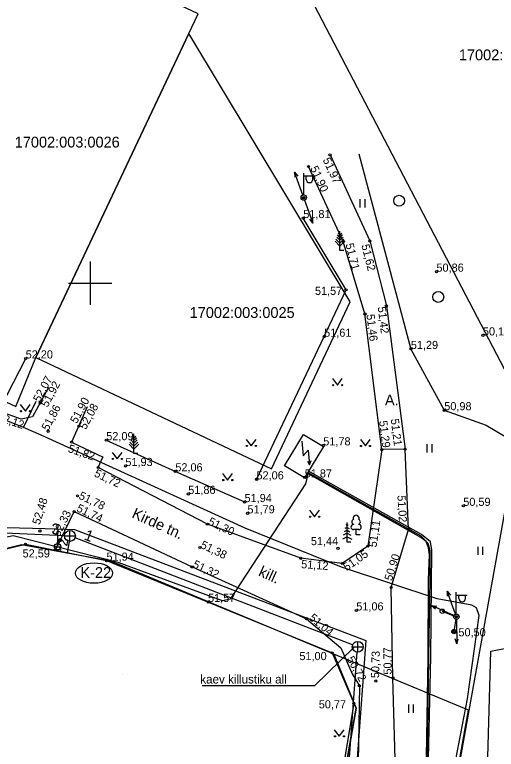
# Model space of a CAD drawing. Extents: x 641765 to 644424, y 6454656 to 6458238.
# Drawn here: x 642293 to 642337.4, y 6457107.1 to 6457174.7 of the extents above; entities that cross this region are included whole.
import ezdxf

# ---------------------------------------------------------------- set-up
doc = ezdxf.new("R2010")
doc.units = 0
for name, color, linetype in [('10_KKAEV', 7, 'Continuous'), ('11_KTRASS', 7, 'Continuous'), ('13_KPKAABEL', 7, 'Continuous'), ('14_MPOHULIIN', 7, 'Continuous'), ('15_MPKAABEL', 7, 'Continuous'), ('17_SITRASS', 7, 'Continuous'), ('1_HOONE', 7, 'Continuous'), ('22_VKAEV', 7, 'Continuous'), ('23_VTRASS', 7, 'Continuous'), ('26_POST', 7, 'Continuous'), ('28_AED', 7, 'Continuous'), ('30_TEE', 7, 'Continuous'), ('40_PIIR', 7, 'Continuous'), ('41_HALJASTUS', 7, 'Continuous'), ('44_PUU', 7, 'Continuous'), ('48_KAEVU_NR', 7, 'Continuous'), ('49_TORU_NR', 7, 'Continuous'), ('59_KORGUS', 7, 'Continuous'), ('63_VORK', 7, 'Continuous'), ('Level 1', 7, 'Continuous')]:
    doc.layers.add(name, color=color, linetype=linetype)

# ---------------------------------------------------------------- blocks, each defined once
blk = doc.blocks.new('PUNKT')
at = {"layer": 'Level 1'}
blk.add_circle((0, 0), 1, dxfattribs=at)

msp = doc.modelspace()

# ---------------------------------------------------------------- linework, layer by layer
at = {"layer": '10_KKAEV'}
for p, q in [((642298.14, 6457126.22), (642298.14, 6457127.22)), ((642297.64, 6457126.72), (642298.64, 6457126.72)), ((642324.63, 6457116.01), (642324.63, 6457117.01)), ((642324.13, 6457116.51), (642325.13, 6457116.51))]:
    msp.add_line(p, q, dxfattribs=at)
for centre in [(642298.14, 6457126.72), (642324.63, 6457116.51)]:
    msp.add_circle(centre, 0.5, dxfattribs=at)
at = {"layer": '11_KTRASS'}
for p, q in [((642297.64, 6457126.742), (642275.5, 6457127.718)), ((642324.163, 6457116.69), (642298.607, 6457126.54)), ((642298.055, 6457126.227), (642297.867, 6457125.105)), ((642323.317, 6457099.059), (642324.593, 6457116.011))]:
    msp.add_line(p, q, dxfattribs=at)
at = {"layer": '13_KPKAABEL'}
msp.add_line((642302.958, 6457113.922), (642302.958, 6457113.922), dxfattribs=at)
msp.add_lwpolyline([(642322.74, 6457093.98), (642328.74, 6457093.68), (642329.15, 6457094.07), (642330.95, 6457106.3), (642331.12, 6457115.55), (642331.16, 6457122.69), (642331.24, 6457124.97), (642331.16, 6457125.62), (642330.92, 6457126.21), (642330.43, 6457126.59), (642319.975, 6457132.491)], dxfattribs=at)
at = {"layer": '14_MPOHULIIN'}
for p, q in [((642318.822, 6457160.245), (642318.831, 6457159.77)), ((642318.822, 6457160.245), (642319.113, 6457159.869)), ((642319.576, 6457158.126), (642318.822, 6457160.245)), ((642319.66, 6457157.89), (642319.66, 6457157.89)), ((642319.66, 6457157.89), (642319.66, 6457157.89)), ((642319.744, 6457157.654), (642320.498, 6457155.535)), ((642320.498, 6457155.535), (642320.207, 6457155.911)), ((642320.498, 6457155.535), (642320.489, 6457156.01)), ((642332.872, 6457121.635), (642332.881, 6457121.16)), ((642332.872, 6457121.635), (642333.163, 6457121.26)), ((642333.626, 6457119.516), (642332.872, 6457121.635)), ((642331.436, 6457120.319), (642331.784, 6457119.995)), ((642331.436, 6457120.319), (642331.909, 6457120.266)), ((642333.483, 6457119.384), (642331.436, 6457120.319)), ((642333.71, 6457119.28), (642333.71, 6457119.28)), ((642333.71, 6457119.28), (642333.71, 6457119.28)), ((642333.71, 6457119.28), (642333.71, 6457119.28)), ((642333.713, 6457119.03), (642333.744, 6457116.78)), ((642333.744, 6457116.78), (642333.59, 6457117.23)), ((642333.744, 6457116.78), (642333.888, 6457117.233))]:
    msp.add_line(p, q, dxfattribs=at)
at = {"layer": '15_MPKAABEL'}
for points in [[(642320.08, 6457132.58), (642319.82, 6457131.52), (642312.88, 6457120.91), (642312.17, 6457120.75), (642302.59, 6457124.28), (642292.9, 6457126.74), (642291.45, 6457126.44), (642281.22, 6457123.33), (642278.12, 6457122.5), (642276.15, 6457122.99), (642275.01, 6457122.93), (642274.57, 6457122.56)], [(642320.25, 6457062.24), (642320.83, 6457063.87), (642321.27, 6457066.5), (642320.96, 6457069.02), (642321.24, 6457076.5), (642322.43, 6457093.36), (642322.75, 6457093.78), (642328.81, 6457093.61), (642329.21, 6457094.03), (642331.06, 6457106.24), (642331.19, 6457115.57), (642331.29, 6457122.68), (642331.3, 6457125.35), (642331.13, 6457126.03), (642330.48, 6457126.69), (642320.024, 6457132.572)], [(642320.48, 6457062.5), (642321.12, 6457064.08), (642321.41, 6457066.42), (642321.11, 6457069), (642321.44, 6457076.45), (642322.56, 6457093.25), (642322.8, 6457093.64), (642328.83, 6457093.48), (642329.3, 6457094.06), (642331.15, 6457106.22), (642331.35, 6457115.6), (642331.46, 6457125.41), (642331.32, 6457126.18), (642330.49, 6457126.85), (642320.096, 6457132.691)]]:
    msp.add_lwpolyline(points, dxfattribs=at)
at = {"layer": '17_SITRASS'}
msp.add_line((642293.86, 6457136.7), (642295.022, 6457139.132), dxfattribs=at)
msp.add_lwpolyline([(642332.3, 6457026.4), (642331.6, 6457035.76), (642329.92, 6457046.86), (642329.9, 6457050.18), (642329.69, 6457055.43), (642327.91, 6457073.13), (642330.09, 6457084.89), (642332.73, 6457101.35), (642334.74, 6457111.73), (642335.81, 6457119.4), (642335.58, 6457120.09), (642335.14, 6457120.34), (642331.94, 6457120.94), (642323.15, 6457123.84), (642314.28, 6457127.43), (642295.49, 6457135.99), (642293.86, 6457136.7), (642289.66, 6457138.41), (642285.06, 6457140.77), (642285.91, 6457141.15)], dxfattribs=at)
at = {"layer": '1_HOONE'}
for p, q in [((642319.488, 6457135.465), (642319.617, 6457134.105)), ((642319.617, 6457134.105), (642320.065, 6457134.624)), ((642320.065, 6457134.624), (642320.199, 6457133.282)), ((642320.001, 6457133.625), (642320.199, 6457133.282)), ((642320.199, 6457133.282), (642320.353, 6457133.676))]:
    msp.add_line(p, q, dxfattribs=at)
msp.add_lwpolyline([(642321.47, 6457134.96), (642319.716, 6457132.064), (642317.89, 6457133.17), (642319.644, 6457136.066)], close=True, dxfattribs=at)
at = {"layer": '22_VKAEV'}
for p, q in [((642296.788, 6457125.518), (642296.668, 6457125.398)), ((642296.7, 6457125.73), (642297.3, 6457125.73)), ((642297.212, 6457125.518), (642297.332, 6457125.398))]:
    msp.add_line(p, q, dxfattribs=at)
msp.add_circle((642297, 6457125.73), 0.3, dxfattribs=at)
at = {"layer": '23_VTRASS'}
msp.add_line((642297.011, 6457127.376), (642296.96, 6457125.76), dxfattribs=at)
for points in [[(642275.485, 6457128.285), (642281.1, 6457128.09), (642284.09, 6457127.72), (642297.011, 6457127.376), (642298.56, 6457127.31)], [(642298.56, 6457127.31), (642325.37, 6457117.08), (642322.25, 6457074.53), (642323.77, 6457052.75), (642331.31, 6457053.45)]]:
    msp.add_lwpolyline(points, dxfattribs=at)
at = {"layer": '26_POST'}
for p, q in [((642319.66, 6457158.14), (642319.66, 6457160.14)), ((642319.66, 6457159.89), (642320.66, 6457159.89)), ((642319.887, 6457159.569), (642319.887, 6457159.89)), ((642320.499, 6457159.569), (642320.499, 6457159.89)), ((642319.66, 6457157.89), (642319.66, 6457157.89)), ((642333.71, 6457119.53), (642333.71, 6457121.53)), ((642333.71, 6457121.28), (642334.71, 6457121.28)), ((642333.937, 6457120.959), (642333.937, 6457121.28)), ((642334.549, 6457120.959), (642334.549, 6457121.28)), ((642333.71, 6457119.28), (642333.71, 6457119.28))]:
    msp.add_line(p, q, dxfattribs=at)
msp.add_lwpolyline([(642332.41, 6457119.79), (642333.71, 6457119.28), (642333.49, 6457117.91)], dxfattribs=at)
for centre, radius in [((642319.66, 6457157.89), 0.25), ((642319.66, 6457157.89), 0.111), ((642319.66, 6457157.89), 0.086), ((642319.66, 6457157.89), 0.061), ((642319.66, 6457157.89), 0.036), ((642332.41, 6457119.79), 0.2), ((642333.71, 6457119.28), 0.25), ((642333.71, 6457119.28), 0.111), ((642333.71, 6457119.28), 0.086), ((642333.71, 6457119.28), 0.061), ((642333.71, 6457119.28), 0.036), ((642333.49, 6457117.91), 0.2)]:
    msp.add_circle(centre, radius, dxfattribs=at)
for centre in [(642320.193, 6457159.569), (642334.243, 6457120.959)]:
    msp.add_arc(centre, 0.306, 180, 0, dxfattribs=at)
at = {"layer": '28_AED'}
for points in [[(642315.32, 6457131.93), (642321.54, 6457145.08), (642323.56, 6457149.39), (642319.62, 6457156)], [(642283.44, 6457143.79), (642292.35, 6457139.73), (642294.06, 6457143.07)], [(642301.48, 6457135.54), (642307.84, 6457132.67), (642314.22, 6457129.85)], [(642280.66, 6457122.7), (642294.04, 6457125.96), (642301.5, 6457124.45), (642322.28, 6457115.96), (642324.27, 6457111.31), (642320.265, 6457087.027)]]:
    msp.add_lwpolyline(points, dxfattribs=at)
at = {"layer": '30_TEE'}
for points in [[(642322.08, 6457161.82), (642325.75, 6457153.89), (642327.27, 6457147.92), (642329, 6457134.71), (642326.85, 6457134.67), (642325.3, 6457147.17), (642323.3, 6457153.85), (642320.1, 6457160.75)], [(642296.17, 6457140.407), (642294.69, 6457137.68), (642293.66, 6457137.49), (642291.77, 6457138.14)], [(642299.714, 6457138.625), (642298.29, 6457135.36), (642301.18, 6457133.99)], [(642326.85, 6457134.67), (642325.56, 6457125.78), (642323.21, 6457124.19), (642319.39, 6457124.66), (642310.79, 6457127.81), (642300.73, 6457133.03), (642301.15, 6457133.97)], [(642323.86, 6457046.24), (642323.82, 6457047.82), (642323.73, 6457053.53), (642323.33, 6457057.83), (642326.15, 6457065.12), (642326.53, 6457077.52), (642326.72, 6457090.82), (642328.15, 6457104.02), (642327.87, 6457113.65), (642327.71, 6457121.97), (642329.32, 6457127.33), (642329, 6457134.71)], [(642296.809, 6457125.399), (642298.53, 6457128.96), (642309.38, 6457123.87), (642319.93, 6457119.1), (642323.08, 6457116.41), (642324.13, 6457114.01), (642324.78, 6457112.92), (642324.63, 6457104.11), (642323.43, 6457091.06), (642322.94, 6457077.71), (642321.66, 6457064.94), (642319.99, 6457060.32), (642313.58, 6457055.04), (642306.84, 6457053.28), (642305.656, 6457053.112)]]:
    msp.add_lwpolyline(points, dxfattribs=at)
at = {"layer": '40_PIIR'}
for points in [[(642339.9, 6457138.71), (642363.8, 6457147.36), (642351.15, 6457273.33), (642308.24, 6457298.7), (642295.29, 6457275.89), (642283.58, 6457248.25), (642291.78, 6457230.89)], [(642282.8, 6457187.61), (642265.74, 6457151.43), (642293.15, 6457138.65), (642295, 6457143.15), (642309.08, 6457173), (642309.93, 6457174.81)], [(642361.5, 6457170.07), (642363.87, 6457147.41), (642339.92, 6457138.79), (642334.85, 6457110.64), (642328.04, 6457072.73), (642337.05, 6456981.9), (642332.92, 6456975.19), (642349.81, 6456950.5), (642355.19, 6456942.62), (642358.82, 6456937.29), (642508.62, 6457123.93), (642412.97, 6457174.66)], [(642323.95, 6457148.29), (642309.08, 6457173), (642295, 6457143.15), (642316.7, 6457132.91)], [(642273.46, 6457120.85), (642278.77, 6457081.33), (642320.29, 6457086.98), (642324.49, 6457110.87), (642322.42, 6457115.84), (642301.9, 6457124.41), (642293.69, 6457125.9)]]:
    msp.add_lwpolyline(points, close=True, dxfattribs=at)
msp.add_lwpolyline([(642337.03, 6456981.94), (642328.01, 6457072.77), (642334.82, 6457110.67), (642322.42, 6457115.84), (642324.49, 6457110.87), (642320.29, 6457086.98), (642317.92, 6457073.12), (642319.13, 6457060.75), (642314.14, 6457056.07), (642282.78, 6457051.55), (642246.24, 6457046.19), (642223.14, 6457043.03), (642209.84, 6457039.18), (642197.38, 6457032.28)], dxfattribs=at)
at = {"layer": '41_HALJASTUS'}
for p, q in [((642324.827, 6457157.733), (642324.827, 6457156.971)), ((642325.282, 6457157.733), (642325.282, 6457156.971)), ((642322.303, 6457141.218), (642322.766, 6457140.611)), ((642322.766, 6457140.611), (642323.212, 6457141.218)), ((642293.568, 6457138.818), (642294.031, 6457138.211)), ((642294.031, 6457138.211), (642294.477, 6457138.818)), ((642314.362, 6457135.617), (642314.826, 6457135.011)), ((642314.826, 6457135.011), (642315.271, 6457135.617)), ((642324.874, 6457135.617), (642325.337, 6457135.011)), ((642325.337, 6457135.011), (642325.783, 6457135.617)), ((642330.998, 6457135.169), (642330.998, 6457134.408)), ((642331.453, 6457135.169), (642331.453, 6457134.408)), ((642302.023, 6457134.417), (642302.486, 6457133.811)), ((642302.486, 6457133.811), (642302.932, 6457134.417)), ((642312.191, 6457132.474), (642312.655, 6457131.868)), ((642312.655, 6457131.868), (642313.1, 6457132.474)), ((642320.189, 6457129.103), (642320.653, 6457128.496)), ((642320.653, 6457128.496), (642321.098, 6457129.103)), ((642335.679, 6457125.732), (642335.679, 6457124.971)), ((642336.134, 6457125.732), (642336.134, 6457124.971)), ((642329.296, 6457111.187), (642329.296, 6457110.426)), ((642329.751, 6457111.187), (642329.751, 6457110.426)), ((642322.474, 6457108.872), (642322.938, 6457108.265)), ((642322.938, 6457108.265), (642323.383, 6457108.872))]:
    msp.add_line(p, q, dxfattribs=at)
for points in [[(642324.743, 6457161.918), (642329.52, 6457143.94), (642332.6, 6457138.3), (642336.47, 6457136.94), (642339.39, 6457135.19), (642340.58, 6457132.41), (642338.79, 6457127.86), (642346.089, 6457124.106), (642363.038, 6457127.582), (642362.754, 6457153.192), (642353.464, 6457160.357), (642356.655, 6457173.978)], [(642336.765, 6457010.888), (642343.89, 6457044.21), (642347.507, 6457049.759), (642344.06, 6457054.01), (642343.4, 6457056.49), (642338.78, 6457055.51), (642332.38, 6457058.72), (642332.55, 6457072.35), (642338.86, 6457076), (642336.01, 6457084.61), (642336.874, 6457116.097), (642352.293, 6457119.106), (642349.942, 6457102.225), (642351.479, 6457095.516), (642350.06, 6457089.131), (642359.989, 6457085.939), (642362.471, 6457073.666), (642358.925, 6457066.643), (642362.329, 6457056.214), (642358.499, 6457053.022), (642356.655, 6457040.678), (642354.032, 6457035.428), (642349.635, 6457030.817)]]:
    msp.add_lwpolyline(points, dxfattribs=at)
for centre, radius in [((642328.446, 6457157.602), 0.5), ((642332.045, 6457148.739), 0.5), ((642322.365, 6457140.611), 0.055), ((642323.194, 6457140.611), 0.055), ((642293.63, 6457138.211), 0.055), ((642294.459, 6457138.211), 0.055), ((642314.424, 6457135.011), 0.055), ((642315.253, 6457135.011), 0.055), ((642324.936, 6457135.011), 0.055), ((642325.765, 6457135.011), 0.055), ((642302.085, 6457133.811), 0.055), ((642302.914, 6457133.811), 0.055), ((642312.254, 6457131.868), 0.055), ((642313.082, 6457131.868), 0.055), ((642320.252, 6457128.496), 0.055), ((642321.08, 6457128.496), 0.055), ((642322.537, 6457108.265), 0.055), ((642323.365, 6457108.265), 0.055)]:
    msp.add_circle(centre, radius, dxfattribs=at)
at = {"layer": '44_PUU'}
for p, q in [((642322.99, 6457153.955), (642322.695, 6457154.25)), ((642322.99, 6457154.225), (642322.765, 6457154.45)), ((642322.99, 6457154.45), (642322.825, 6457154.615)), ((642322.99, 6457153.01), (642322.99, 6457154.81)), ((642322.99, 6457154.45), (642323.155, 6457154.615)), ((642322.99, 6457154.225), (642323.215, 6457154.45)), ((642322.99, 6457153.955), (642323.285, 6457154.25)), ((642322.99, 6457153.415), (642322.545, 6457153.86)), ((642322.99, 6457153.685), (642322.62, 6457154.055)), ((642322.99, 6457153.685), (642323.36, 6457154.055)), ((642322.99, 6457153.415), (642323.435, 6457153.86)), ((642323.35, 6457153.01), (642322.99, 6457153.01)), ((642304.03, 6457135.76), (642303.865, 6457135.925)), ((642304.03, 6457134.32), (642304.03, 6457136.12)), ((642304.03, 6457135.76), (642304.195, 6457135.925)), ((642304.03, 6457134.995), (642303.66, 6457135.365)), ((642304.03, 6457135.265), (642303.735, 6457135.56)), ((642304.03, 6457135.535), (642303.805, 6457135.76)), ((642304.03, 6457135.535), (642304.255, 6457135.76)), ((642304.03, 6457135.265), (642304.325, 6457135.56)), ((642304.03, 6457134.995), (642304.4, 6457135.365)), ((642304.03, 6457134.725), (642303.585, 6457135.17)), ((642304.03, 6457134.725), (642304.475, 6457135.17)), ((642304.39, 6457134.32), (642304.03, 6457134.32)), ((642323.65, 6457127.78), (642323.535, 6457127.715)), ((642323.65, 6457126.16), (642323.65, 6457127.96)), ((642323.65, 6457127.78), (642323.765, 6457127.715)), ((642324.24, 6457127.81), (642324.24, 6457127.78)), ((642324.72, 6457127.81), (642324.72, 6457127.78)), ((642323.65, 6457127.24), (642323.38, 6457127.09)), ((642323.65, 6457127.51), (642323.46, 6457127.405)), ((642323.65, 6457127.51), (642323.84, 6457127.405)), ((642323.65, 6457127.24), (642323.92, 6457127.09)), ((642324.72, 6457127.305), (642324.24, 6457127.305)), ((642324.48, 6457126.83), (642324.48, 6457127.305)), ((642323.65, 6457126.655), (642323.22, 6457126.415)), ((642323.65, 6457126.97), (642323.305, 6457126.78)), ((642323.65, 6457126.97), (642323.995, 6457126.78)), ((642323.65, 6457126.655), (642324.08, 6457126.415)), ((642324.86, 6457126.83), (642324.48, 6457126.83)), ((642324.01, 6457126.16), (642323.65, 6457126.16))]:
    msp.add_line(p, q, dxfattribs=at)
for centre, radius, start, end in [((642324.48, 6457128.35), 0.277, 332.5799, 207.4201), ((642324.242, 6457127.543), 0.237, 90.00001, 270), ((642324.29, 6457128.018), 0.212, 105.2441, 257.07903), ((642324.717, 6457127.543), 0.237, 270, 89.99999), ((642324.67, 6457128.018), 0.212, 282.92097, 74.7559)]:
    msp.add_arc(centre, radius, start, end, dxfattribs=at)
at = {"layer": '48_KAEVU_NR'}
msp.add_lwpolyline([(642324.268, 6457116.44), (642320.663, 6457112.906), (642310.318, 6457112.906)], dxfattribs=at)
msp.add_ellipse((642300.351, 6457123.303), major_axis=(-1.703, 0), ratio=0.552936, dxfattribs=at)
at = {"layer": '63_VORK'}
for p, q in [((642300, 6457152), (642300, 6457148)), ((642298, 6457150), (642302, 6457150))]:
    msp.add_line(p, q, dxfattribs=at)

# ---------------------------------------------------------------- block references
at = {"layer": '59_KORGUS', "xscale": 0.1, "yscale": 0.10000000000000002}
for p in [(642322.08, 6457161.82), (642320.1, 6457160.75), (642319.66, 6457157.89), (642319.62, 6457156), (642323.3, 6457153.85), (642325.75, 6457153.89), (642331.89, 6457151.07), (642323.56, 6457149.39), (642327.27, 6457147.92), (642325.3, 6457147.17), (642321.54, 6457145.08), (642336.16, 6457145.2), (642329.52, 6457143.95), (642294.06, 6457143.07), (642295.39, 6457138.97), (642332.6, 6457138.3), (642298.95, 6457136.83), (642296.13, 6457136.35), (642298.29, 6457135.36), (642301.48, 6457135.54), (642321.47, 6457135.06), (642326.85, 6457134.67), (642329, 6457134.71), (642303.25, 6457133.17), (642300.73, 6457133.03), (642307.84, 6457132.67), (642315.32, 6457131.93), (642319.75, 6457132.12), (642298.83, 6457130.42), (642309.04, 6457130.59), (642314.22, 6457129.85), (642334.36, 6457129.5), (642298.53, 6457128.96), (642314.49, 6457128.81), (642310.79, 6457127.81), (642295.37, 6457127.18), (642329.32, 6457127.33), (642294.04, 6457125.96), (642297.23, 6457126.27), (642310.09, 6457125.66), (642325.56, 6457125.78), (642322.81, 6457125.58), (642301.5, 6457124.45), (642319.39, 6457124.66), (642309.38, 6457123.87), (642323.21, 6457124.19), (642327.71, 6457121.97), (642310.86, 6457120.64), (642324.51, 6457119.86), (642319.93, 6457119.1), (642333.49, 6457117.91), (642322.28, 6457115.96), (642327.87, 6457113.65), (642324.78, 6457112.92), (642326.3, 6457113.36), (642324.27, 6457111.31)]:
    msp.add_blockref('PUNKT', p, dxfattribs=at)

# ---------------------------------------------------------------- texts
at = {"layer": '28_AED'}
msp.add_text('A.', height=1, dxfattribs=at).set_placement((642327.138, 6457138.746))
for s, p in [('Kirde tn.', (642303.755, 6457128.442)), ('kill.', (642315.419, 6457123.088))]:
    msp.add_text(s, height=1, rotation=335.57658, dxfattribs=at).set_placement(p)
at = {"layer": '40_PIIR'}
for s, p in [('17002:003:0035', (642333.944, 6457170.533)), ('17002:003:0026', (642293.053, 6457162.5)), ('17002:003:0025', (642309.157, 6457146.799))]:
    msp.add_text(s, height=1, dxfattribs=at).set_placement(p)
at = {"layer": '48_KAEVU_NR'}
for s, height, p in [('K-22', 1, (642299.101, 6457122.849)), ('kaev killustiku all', 0.8, (642310.136, 6457113.125))]:
    msp.add_text(s, height=height, dxfattribs=at).set_placement(p)
at = {"layer": '49_TORU_NR'}
for s, rotation, p in [('3', 357.47531, (642296.419, 6457126.88)), ('1', 338.92192, (642299.366, 6457126.418)), ('2', 80.5069, (642297.886, 6457125.718))]:
    msp.add_text(s, height=1, rotation=rotation, dxfattribs=at).set_placement(p)
at = {"layer": '59_KORGUS'}
for s, rotation, p in [('51,97', 294.83468, (642321.392, 6457161.368)), ('51,90', 294.83468, (642320.241, 6457160.599)), ('51,71', 284.28437, (642323.498, 6457153.586)), ('51,62', 284.28437, (642324.959, 6457153.494)), ('51,42', 277.0686, (642326.468, 6457147.804)), ('51,46', 277.0686, (642325.43, 6457147.11)), ('52,07', 61.51416, (642295.35, 6457138.98)), ('51,92', 61.51416, (642296.076, 6457138.51)), ('51,90', 61.51416, (642298.763, 6457137.017)), ('51,86', 61.51416, (642296.13, 6457136.35)), ('52,08', 61.51416, (642299.591, 6457136.452)), ('52,12', 341.02112, (642291.388, 6457137.376)), ('51,29', 277.0686, (642326.596, 6457137.3)), ('51,21', 277.0686, (642327.669, 6457137.477)), ('51,82', 341.02112, (642297.893, 6457134.473)), ('51,72', 334.476, (642300.306, 6457132.243)), ('51,78', 334.476, (642298.881, 6457130.178)), ('52,48', 72.61852, (642295.351, 6457127.704)), ('51,02', 273.5023, (642328.279, 6457130.454)), ('51,74', 334.476, (642298.677, 6457129.028)), ('52,33', 63.82943, (642297.17, 6457126.6)), ('51,30', 334.476, (642310.79, 6457127.8)), ('51,11', 81.67725, (642326.357, 6457125.638)), ('51,38', 334.476, (642310.09, 6457125.65)), ('51,05', 35.0201, (642323.621, 6457123.458)), ('51,32', 334.476, (642309.38, 6457123.86)), ('51,12', 355.98058, (642319.406, 6457123.759)), ('50,90', 72.32974, (642327.773, 6457122.533)), ('51,04', 319.69553, (642320.094, 6457119.071)), ('50,77', 90.61917, (642327.762, 6457113.954)), ('50,72', 299.55873, (642323.591, 6457115.398)), ('50,73', 88.22654, (642326.59, 6457113.612))]:
    msp.add_text(s, height=0.75, rotation=rotation, dxfattribs=at).set_placement(p)
for s, p in [('51,81', (642319.62, 6457156)), ('50,86', (642331.88, 6457151.06)), ('51,57', (642320.695, 6457148.924)), ('51,61', (642321.54, 6457145.07)), ('50,15', (642336.16, 6457145.19)), ('51,29', (642329.52, 6457143.94)), ('52,20', (642294.06, 6457143.07)), ('50,98', (642332.6, 6457138.3)), ('52,09', (642301.48, 6457135.54)), ('51,78', (642321.46, 6457135.06)), ('51,93', (642303.24, 6457133.16)), ('52,06', (642307.84, 6457132.67)), ('52,06', (642315.31, 6457131.93)), ('51,87', (642319.75, 6457132.11)), ('51,86', (642309.03, 6457130.59)), ('51,94', (642314.21, 6457129.84)), ('50,59', (642334.35, 6457129.49)), ('51,79', (642314.48, 6457128.8)), ('51,44', (642320.321, 6457125.874)), ('52,59', (642293.776, 6457124.742)), ('51,94', (642301.5, 6457124.44)), ('51,57', (642310.85, 6457120.64)), ('51,06', (642324.5, 6457119.86)), ('50,50', (642333.905, 6457117.473)), ('51,00', (642319.261, 6457115.285)), ('50,77', (642321.046, 6457110.839))]:
    msp.add_text(s, height=0.75, dxfattribs=at).set_placement(p)

doc.saveas('drawing.dxf')
